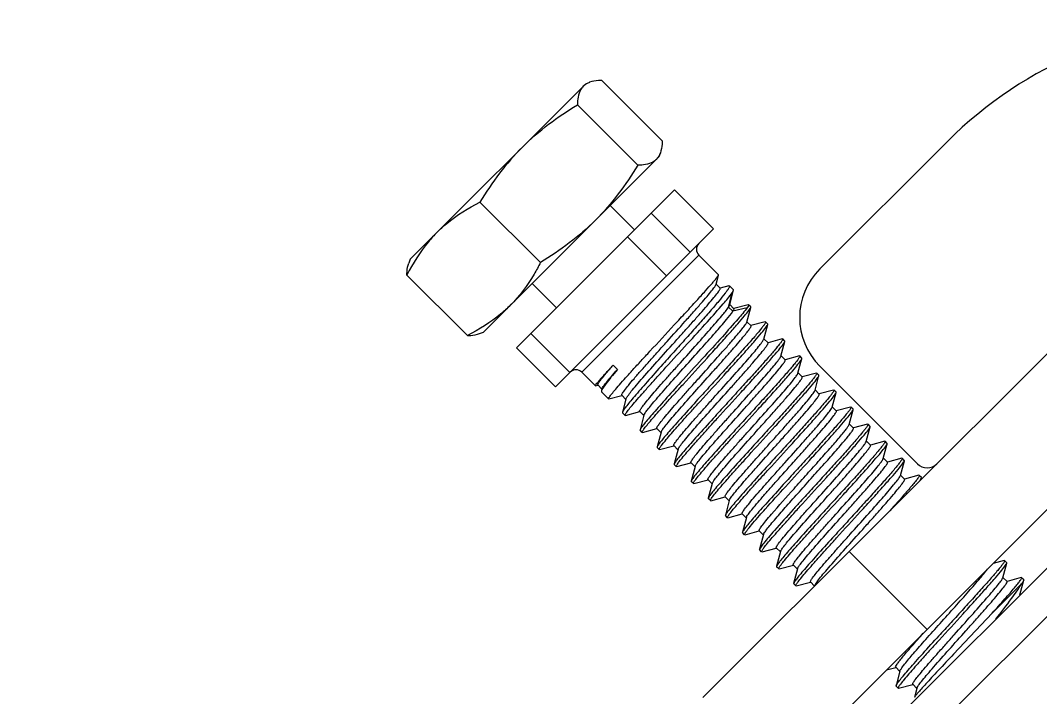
# Model space of a CAD drawing. Extents: x 1247970 to 1725648, y 860327 to 1277876.
# Drawn here: x 1323741 to 1324272, y 1202804 to 1203157 of the extents above; entities that cross this region are included whole.
import ezdxf

# ---------------------------------------------------------------- set-up
doc = ezdxf.new("R2010")
doc.units = 0
doc.header["$LTSCALE"] = 1000
doc.header["$MEASUREMENT"] = 0
doc.layers.get('0').update_dxf_attribs({"color": 254})
doc.layers.add('TK', color=4, linetype='Continuous')

# ---------------------------------------------------------------- blocks, each defined once
blk = doc.blocks.new('A$C7BF01818')
at = {"linetype": 'Continuous'}
for p, q in [((3371.78, 9634.42), (3280.3, 9542.94)), ((3371.78, 9634.42), (3373.86, 9635.18)), ((3380.08, 9636.12), (3411.6, 9604.6)), ((3367.4, 9623.44), (3398.92, 9591.93)), ((3432.77, 9314.23), (3721.39, 9602.84)), ((3560.22, 9604.31), (3493.77, 9537.87)), ((3409.9, 9596.3), (3318.41, 9504.82)), ((3410.66, 9598.38), (3409.9, 9596.3)), ((3335.67, 9496.66), (3418.05, 9579.05)), ((3418.05, 9579.05), (3438.38, 9558.72)), ((3316.66, 9572.7), (3348.18, 9541.18)), ((3384.49, 9570.89), (3397.19, 9558.18)), ((3405.85, 9566.85), (3426.18, 9546.52)), ((3356, 9476.33), (3438.38, 9558.72)), ((3393.55, 9554.54), (3413.88, 9534.21)), ((3280.3, 9542.94), (3279.54, 9540.86)), ((3369.75, 9483.98), (3430.74, 9544.97)), ((3440.94, 9534.76), (3430.74, 9544.97)), ((3278.59, 9534.64), (3310.11, 9503.12)), ((3439.68, 9529.9), (3440.95, 9534.63)), ((3440.95, 9534.63), (3440.94, 9534.76)), ((3343.83, 9530.23), (3356.53, 9517.52)), ((3439.63, 9529.72), (3439.68, 9529.9)), ((3441.84, 9527.74), (3439.68, 9529.9)), ((3446.39, 9529.02), (3441.82, 9527.81)), ((3446.39, 9529.02), (3446.71, 9529)), ((3448.83, 9526.88), (3446.71, 9529)), ((3448.84, 9526.67), (3448.83, 9526.88)), ((3473.43, 9273.57), (3727.59, 9527.73)), ((3446.22, 9517.95), (3448.09, 9525.37)), ((3446.79, 9519.03), (3448.84, 9526.67)), ((3448.09, 9525.37), (3448.84, 9526.67)), ((3446.22, 9517.95), (3446.79, 9519.03)), ((3448.44, 9515.72), (3446.22, 9517.95)), ((3449, 9517.06), (3446.84, 9519.21)), ((3455.88, 9517.59), (3448.44, 9515.72)), ((3456.4, 9519.11), (3448.98, 9517.14)), ((3455.69, 9510.13), (3457.74, 9517.77)), ((3456.4, 9519.11), (3456.61, 9519.09)), ((3457.72, 9517.98), (3456.61, 9519.09)), ((3457.74, 9517.77), (3457.72, 9517.98)), ((3455.66, 9510.03), (3455.69, 9510.13)), ((3457.89, 9508.16), (3455.74, 9510.31)), ((3465.3, 9510.21), (3457.87, 9508.24)), ((3464.58, 9501.23), (3466.63, 9508.88)), ((3465.3, 9510.21), (3465.51, 9510.2)), ((3466.62, 9509.09), (3465.51, 9510.2)), ((3466.63, 9508.88), (3466.62, 9509.09)), ((3316.33, 9504.06), (3318.41, 9504.82)), ((3343.1, 9504.09), (3363.43, 9483.76)), ((3464.48, 9500.98), (3464.58, 9501.23)), ((3466.79, 9499.26), (3464.63, 9501.42)), ((3474.19, 9501.32), (3466.77, 9499.34)), ((3474.19, 9501.32), (3474.4, 9501.3)), ((3475.51, 9500.19), (3474.4, 9501.3)), ((3335.67, 9496.66), (3356, 9476.33)), ((3473.47, 9492.34), (3475.53, 9499.98)), ((3475.53, 9499.98), (3475.51, 9500.19)), ((3475.68, 9490.37), (3473.52, 9492.52)), ((3483.08, 9492.43), (3475.66, 9490.45)), ((3482.37, 9483.45), (3484.42, 9491.09)), ((3483.08, 9492.43), (3483.3, 9492.41)), ((3484.41, 9491.3), (3483.3, 9492.41)), ((3484.42, 9491.09), (3484.41, 9491.3)), ((3386.04, 9487.57), (3388.26, 9485.35)), ((3493.77, 9487.04), (3544.6, 9436.22)), ((3376.81, 9476.92), (3369.75, 9483.98)), ((3484.57, 9481.47), (3482.42, 9483.63)), ((3491.98, 9483.53), (3484.55, 9481.55)), ((3491.26, 9474.55), (3493.31, 9482.19)), ((3491.98, 9483.53), (3492.19, 9483.52)), ((3493.3, 9482.41), (3492.19, 9483.52)), ((3493.31, 9482.19), (3493.3, 9482.41)), ((3376.89, 9476.91), (3376.81, 9476.92)), ((3376.89, 9476.91), (3378.04, 9477.22)), ((3378.02, 9477.29), (3380.18, 9475.12)), ((3380.23, 9475.28), (3379.93, 9474.17)), ((3379.93, 9474.17), (3379.96, 9473.77)), ((3383.66, 9470.07), (3379.96, 9473.77)), ((3493.47, 9472.58), (3491.31, 9474.74)), ((3500.87, 9474.64), (3493.45, 9472.66)), ((3500.87, 9474.64), (3501.08, 9474.62)), ((3502.19, 9473.51), (3501.09, 9474.62)), ((3383.83, 9470.06), (3383.66, 9470.07)), ((3383.83, 9470.06), (3390.54, 9471.86)), ((3390.51, 9471.94), (3392.67, 9469.78)), ((3392.72, 9469.96), (3390.89, 9463.08)), ((3392.72, 9469.96), (3392.8, 9470.18)), ((3500.16, 9465.66), (3502.21, 9473.3)), ((3502.21, 9473.3), (3502.19, 9473.51)), ((3390.89, 9463.08), (3390.91, 9462.82)), ((3392.5, 9461.43), (3399.91, 9463.42)), ((3399.89, 9463.5), (3402.04, 9461.34)), ((3502.36, 9463.69), (3500.21, 9465.84)), ((3509.77, 9465.74), (3502.34, 9463.77)), ((3509.05, 9456.76), (3511.1, 9464.4)), ((3509.77, 9465.74), (3509.98, 9465.73)), ((3511.09, 9464.62), (3509.98, 9465.73)), ((3511.1, 9464.4), (3511.09, 9464.62)), ((3392.29, 9461.44), (3390.91, 9462.82)), ((3402.09, 9461.52), (3400.06, 9453.87)), ((3400.06, 9453.87), (3400.07, 9453.66)), ((3401.18, 9452.55), (3400.07, 9453.66)), ((3401.39, 9452.53), (3401.18, 9452.55)), ((3401.39, 9452.53), (3408.8, 9454.52)), ((3408.78, 9454.6), (3410.94, 9452.44)), ((3410.99, 9452.63), (3408.95, 9444.97)), ((3511.26, 9454.79), (3509.1, 9456.95)), ((3518.66, 9456.85), (3511.24, 9454.87)), ((3517.95, 9447.87), (3520, 9455.51)), ((3518.66, 9456.85), (3518.87, 9456.83)), ((3519.98, 9455.72), (3518.87, 9456.83)), ((3520, 9455.51), (3519.98, 9455.72)), ((3520.15, 9445.9), (3518, 9448.05)), ((3527.56, 9447.95), (3520.13, 9445.98)), ((3527.56, 9447.95), (3527.77, 9447.94)), ((3528.88, 9446.83), (3527.77, 9447.94)), ((3408.95, 9444.97), (3408.97, 9444.76)), ((3410.07, 9443.65), (3408.97, 9444.76)), ((3410.29, 9443.64), (3410.07, 9443.65)), ((3410.29, 9443.64), (3417.7, 9445.63)), ((3417.68, 9445.71), (3419.83, 9443.55)), ((3419.88, 9443.73), (3417.84, 9436.08)), ((3526.84, 9438.97), (3528.89, 9446.62)), ((3528.89, 9446.62), (3528.88, 9446.83)), ((3419.18, 9434.74), (3426.59, 9436.73)), ((3426.57, 9436.81), (3428.73, 9434.66)), ((3529.05, 9437), (3526.89, 9439.16)), ((3536.45, 9439.06), (3529.03, 9437.08)), ((3535.73, 9430.08), (3537.79, 9437.72)), ((3536.45, 9439.06), (3536.66, 9439.04)), ((3537.77, 9437.93), (3536.66, 9439.04)), ((2210.31, 7979.96), (3666.56, 9436.21)), ((3417.84, 9436.08), (3417.86, 9435.87)), ((3418.97, 9434.76), (3417.86, 9435.87)), ((3419.18, 9434.74), (3418.97, 9434.76)), ((3428.78, 9434.84), (3426.74, 9427.18)), ((3426.74, 9427.18), (3426.75, 9426.97)), ((3427.86, 9425.86), (3426.75, 9426.97)), ((3428.08, 9425.85), (3427.86, 9425.86)), ((3428.08, 9425.85), (3435.49, 9427.84)), ((3435.47, 9427.92), (3437.62, 9425.76)), ((3437.67, 9425.95), (3435.63, 9418.29)), ((3437.67, 9425.95), (3437.74, 9426.14)), ((3537.94, 9428.11), (3535.78, 9430.26)), ((3545.34, 9430.17), (3537.92, 9428.19)), ((3545.34, 9430.17), (3545.56, 9430.15)), ((3546.67, 9429.04), (3545.56, 9430.15)), ((3546.03, 9427.67), (3546.68, 9428.83)), ((3546.43, 9427.88), (3546.68, 9428.83)), ((3546.68, 9428.83), (3546.67, 9429.04)), ((2222.91, 7967.36), (3679.16, 9423.61)), ((3435.63, 9418.29), (3435.65, 9418.08)), ((3436.76, 9416.97), (3435.65, 9418.08)), ((3436.97, 9416.95), (3436.76, 9416.97)), ((3436.97, 9416.95), (3444.38, 9418.94)), ((3444.36, 9419.02), (3446.52, 9416.87)), ((3446.56, 9417.05), (3444.53, 9409.4)), ((3445.86, 9408.06), (3453.28, 9410.05)), ((3453.25, 9410.13), (3455.41, 9407.97)), ((3444.53, 9409.4), (3444.54, 9409.18)), ((3445.65, 9408.08), (3444.54, 9409.18)), ((3445.86, 9408.06), (3445.65, 9408.08)), ((3455.46, 9408.16), (3453.42, 9400.5)), ((3453.42, 9400.5), (3453.44, 9400.29)), ((3454.55, 9399.18), (3453.44, 9400.29)), ((3454.76, 9399.17), (3462.17, 9401.16)), ((3462.15, 9401.24), (3464.3, 9399.08)), ((3464.35, 9399.26), (3462.32, 9391.61)), ((3454.76, 9399.17), (3454.55, 9399.18)), ((3462.32, 9391.61), (3462.33, 9391.4)), ((3463.44, 9390.29), (3462.33, 9391.4)), ((3463.65, 9390.27), (3463.44, 9390.29)), ((3463.65, 9390.27), (3471.06, 9392.26)), ((3471.04, 9392.34), (3473.2, 9390.18)), ((3473.25, 9390.37), (3471.21, 9382.71)), ((3549.67, 9349.8), (3509.01, 9390.46)), ((3472.55, 9381.38), (3479.96, 9383.37)), ((3479.94, 9383.45), (3482.09, 9381.29)), ((3589.82, 9385.69), (3584.01, 9384.15)), ((3589.1, 9376.71), (3591.15, 9384.36)), ((3589.82, 9385.69), (3590.03, 9385.68)), ((3591.14, 9384.57), (3590.03, 9385.68)), ((3591.15, 9384.36), (3591.14, 9384.57)), ((3471.21, 9382.71), (3471.23, 9382.5)), ((3472.33, 9381.39), (3471.23, 9382.5)), ((3472.55, 9381.38), (3472.33, 9381.39)), ((3482.14, 9381.47), (3480.1, 9373.82)), ((3480.1, 9373.82), (3480.12, 9373.61)), ((3481.23, 9372.5), (3480.12, 9373.61)), ((3481.44, 9372.48), (3488.85, 9374.47)), ((3488.83, 9374.55), (3490.96, 9372.42)), ((3491.04, 9372.58), (3491.09, 9372.73)), ((3583.62, 9358.34), (3598.9, 9373.63)), ((3589.01, 9376.46), (3589.1, 9376.71)), ((3591.31, 9374.74), (3589.15, 9376.9)), ((3598.71, 9376.8), (3591.29, 9374.82)), ((3598, 9367.82), (3600.05, 9375.46)), ((3598.92, 9376.78), (3598.71, 9376.8)), ((3600.03, 9375.67), (3598.92, 9376.78)), ((3600.03, 9375.67), (3600.05, 9375.46)), ((3481.44, 9372.48), (3481.23, 9372.5)), ((3583.62, 9358.34), (3563.46, 9336.92)), ((3528.59, 9328.73), (3529.15, 9328.88)), ((3529.15, 9328.88), (3533.32, 9330)), ((3533.3, 9330.08), (3535.46, 9327.92)), ((3535.51, 9328.11), (3533.47, 9320.45)), ((3533.49, 9320.24), (3533.47, 9320.45)), ((3534.59, 9319.13), (3533.49, 9320.24)), ((3534.81, 9319.12), (3542.22, 9321.11)), ((3542.2, 9321.19), (3544.35, 9319.03)), ((3534.59, 9319.13), (3534.81, 9319.12)), ((3544.35, 9319.03), (3543.1, 9314.33)), ((3543.1, 9314.33), (3543.15, 9314.23)), ((3544.4, 9319.21), (3544.35, 9319.03))]:
    blk.add_line(p, q, dxfattribs=at)
for centre, radius, start, end in [((3712.69, 9451.84), 215.63, 90.0086, 135), ((3433.79, 9548.02), 4.31, 135, 225), ((3519.19, 9512.46), 35.94, 135, 225), ((3366.7, 9480.93), 4.31, 45, 135), ((3549.68, 9441.3), 7.19, 225, 315), ((3393.91, 9548.75), 192.94, 319.4796, 320.0674)]:
    blk.add_arc(centre, radius, start, end, dxfattribs=at)
for points, knots in [([(3373.81, 9635.16), (3373.48, 9635.04), (3372.26, 9634.54), (3371.13, 9633.77), (3370.44, 9633.08)], [0, 0, 0, 0, 0.261173, 1, 1, 1, 1]), ([(3380.08, 9636.12), (3379.51, 9636.11), (3377.39, 9636.03), (3375.26, 9635.69), (3373.81, 9635.16)], [0, 0, 0, 0, 0.270862, 1, 1, 1, 1]), ([(3370.44, 9633.08), (3369.9, 9632.55), (3367.84, 9629.75), (3367.44, 9626.11), (3367.4, 9623.44)], [0, 0, 0, 0, 0.22235, 1, 1, 1, 1]), ([(3411.6, 9604.6), (3411.59, 9604.03), (3411.51, 9601.91), (3411.16, 9599.78), (3410.64, 9598.33)], [0, 0, 0, 0, 0.270862, 1, 1, 1, 1]), ([(3410.64, 9598.33), (3410.52, 9598), (3410.01, 9596.78), (3409.25, 9595.66), (3408.56, 9594.97)], [0, 0, 0, 0, 0.261173, 1, 1, 1, 1]), ([(3408.56, 9594.97), (3408.02, 9594.43), (3405.22, 9592.36), (3401.58, 9591.96), (3398.92, 9591.93)], [0, 0, 0, 0, 0.22235, 1, 1, 1, 1]), ([(3294.33, 9556.97), (3295.93, 9558.57), (3302.69, 9564.72), (3310.55, 9569.58), (3316.66, 9572.7)], [0, 0, 0, 0, 0.248254, 1, 1, 1, 1]), ([(3294.33, 9556.97), (3292.72, 9555.36), (3286.57, 9548.6), (3281.72, 9540.75), (3278.59, 9534.64)], [0, 0, 0, 0, 0.248254, 1, 1, 1, 1]), ([(3278.59, 9534.64), (3278.6, 9535.21), (3278.69, 9537.33), (3279.03, 9539.46), (3279.56, 9540.91)], [0, 0, 0, 0, 0.270862, 1, 1, 1, 1]), ([(3348.18, 9541.18), (3347.13, 9539.13), (3342.77, 9531.11), (3337.26, 9523.67), (3332.44, 9518.85)], [0, 0, 0, 0, 0.25305, 1, 1, 1, 1]), ([(3405.2, 9494.87), (3409.44, 9499.46), (3415.72, 9506.24), (3423.84, 9515.03), (3429.27, 9520.95), (3433.86, 9526.02), (3437.04, 9529.61), (3438.98, 9531.9), (3439.97, 9533.12), (3440.59, 9533.98), (3440.9, 9534.45), (3440.95, 9534.63)], [0, 0, 0, 0, 0.350119, 0.518183, 0.670792, 0.80069, 0.901712, 0.939847, 0.96911, 0.98919, 1, 1, 1, 1]), ([(3390.51, 9471.94), (3390.45, 9472), (3390.52, 9472.33), (3390.78, 9472.8), (3391.27, 9473.57), (3392.35, 9475.03), (3394.26, 9477.42), (3397.16, 9480.84), (3400.75, 9484.97), (3404.89, 9489.64), (3409.42, 9494.69), (3415.7, 9501.69), (3421.92, 9508.59), (3427.79, 9515.19), (3431.58, 9519.5), (3434.73, 9523.18), (3437.17, 9526.09), (3438.71, 9528.17), (3439.51, 9529.28), (3439.63, 9529.72)], [0, 0, 0, 0, 0.003459, 0.010831, 0.022552, 0.038611, 0.0832, 0.143022, 0.215863, 0.299017, 0.389412, 0.483732, 0.670424, 0.756089, 0.83251, 0.897021, 0.947417, 0.982048, 1, 1, 1, 1]), ([(3392.8, 9470.18), (3393.03, 9470.7), (3393.95, 9471.98), (3395.74, 9474.3), (3398.38, 9477.44), (3403.14, 9482.95), (3410.2, 9490.88), (3417.71, 9499.22), (3423.88, 9506.09), (3428.25, 9510.98), (3432.21, 9515.46), (3435.62, 9519.38), (3438.35, 9522.61), (3440.14, 9524.85), (3441.14, 9526.22), (3441.6, 9526.94), (3441.84, 9527.37), (3441.89, 9527.68), (3441.84, 9527.74)], [0, 0, 0, 0, 0.022597, 0.061854, 0.116478, 0.184513, 0.350625, 0.536644, 0.628982, 0.71656, 0.796358, 0.86566, 0.922145, 0.963971, 0.978972, 0.989897, 0.996763, 1, 1, 1, 1]), ([(3446.71, 9529), (3446.8, 9528.91), (3446.66, 9528.4), (3446.25, 9527.7), (3445.45, 9526.51), (3443.74, 9524.25), (3440.74, 9520.59), (3436.28, 9515.4), (3430.87, 9509.25), (3424.81, 9502.46), (3418.42, 9495.35), (3414.1, 9490.53), (3411.95, 9488.13)], [0, 0, 0, 0, 0.00729, 0.023491, 0.049387, 0.084832, 0.182679, 0.312272, 0.467071, 0.639216, 0.819925, 1, 1, 1, 1]), ([(3413.58, 9486.5), (3417.28, 9490.57), (3424.5, 9498.48), (3434.5, 9509.46), (3442.32, 9518.33), (3446.66, 9523.35), (3448.09, 9525.37)], [0, 0, 0, 0, 0.317573, 0.617842, 0.85691, 1, 1, 1, 1]), ([(3332.44, 9518.85), (3330.84, 9517.25), (3324.08, 9511.09), (3316.22, 9506.24), (3310.11, 9503.12)], [0, 0, 0, 0, 0.248254, 1, 1, 1, 1]), ([(3399.89, 9463.5), (3399.83, 9463.55), (3399.87, 9463.83), (3400.23, 9464.52), (3401.22, 9465.96), (3402.95, 9468.14), (3405.38, 9471.07), (3408.42, 9474.6), (3411.96, 9478.64), (3415.89, 9483.07), (3421.51, 9489.36), (3428.46, 9497.11), (3436.08, 9505.65), (3441.94, 9512.48), (3445.17, 9516.36), (3446.22, 9517.95)], [0, 0, 0, 0, 0.003229, 0.009818, 0.034461, 0.074131, 0.127679, 0.193435, 0.269313, 0.352894, 0.44151, 0.62244, 0.789143, 0.920497, 1, 1, 1, 1]), ([(3455.88, 9517.59), (3454.45, 9515.56), (3450.1, 9510.54), (3442.29, 9501.68), (3432.28, 9490.7), (3425.07, 9482.78), (3421.37, 9478.71)], [0, 0, 0, 0, 0.14309, 0.382158, 0.682427, 1, 1, 1, 1]), ([(3422.47, 9477.6), (3426.63, 9482.18), (3432.81, 9488.94), (3440.78, 9497.72), (3446.13, 9503.66), (3450.67, 9508.78), (3454.15, 9512.86), (3456.33, 9515.52), (3457.37, 9517.03), (3457.68, 9517.56), (3457.74, 9517.77)], [0, 0, 0, 0, 0.346732, 0.513455, 0.665275, 0.795127, 0.896989, 0.966206, 0.987594, 1, 1, 1, 1]), ([(3448.44, 9515.72), (3448.63, 9516.01), (3448.85, 9516.36), (3449.1, 9516.95), (3449, 9517.06)], [0, 0, 0, 0, 0.705651, 1, 1, 1, 1]), ([(3456.61, 9519.09), (3456.73, 9518.98), (3456.35, 9518.3), (3456.11, 9517.92), (3455.88, 9517.59)], [0, 0, 0, 0, 0.284271, 1, 1, 1, 1]), ([(3402.09, 9461.52), (3402.2, 9461.91), (3402.85, 9462.87), (3404.13, 9464.63), (3406.13, 9467.09), (3408.73, 9470.17), (3411.87, 9473.79), (3416.81, 9479.39), (3423.5, 9486.87), (3431.51, 9495.81), (3438.79, 9503.99), (3444.38, 9510.51), (3447.44, 9514.21), (3448.44, 9515.72)], [0, 0, 0, 0, 0.016663, 0.047692, 0.09239, 0.149487, 0.2173, 0.293813, 0.463619, 0.63876, 0.798451, 0.923769, 1, 1, 1, 1]), ([(3408.78, 9454.6), (3408.72, 9454.66), (3408.77, 9454.97), (3409.18, 9455.72), (3410.29, 9457.3), (3412.21, 9459.7), (3414.9, 9462.91), (3418.23, 9466.76), (3422.09, 9471.15), (3426.34, 9475.91), (3432.29, 9482.57), (3438.21, 9489.17), (3443.85, 9495.52), (3447.53, 9499.73), (3450.63, 9503.35), (3453.06, 9506.27), (3454.67, 9508.4), (3455.49, 9509.56), (3455.66, 9510.03)], [0, 0, 0, 0, 0.003422, 0.010566, 0.037398, 0.080541, 0.138586, 0.209513, 0.290822, 0.379637, 0.472809, 0.658962, 0.745341, 0.823107, 0.88951, 0.942219, 0.979421, 1, 1, 1, 1]), ([(3411.39, 9453.43), (3411.76, 9454.04), (3412.83, 9455.48), (3415.89, 9459.28), (3421.23, 9465.44), (3428.82, 9473.99), (3435.83, 9481.81), (3441.53, 9488.18), (3445.53, 9492.69), (3449.15, 9496.81), (3452.26, 9500.42), (3454.75, 9503.41), (3456.53, 9505.64), (3457.54, 9507.11), (3457.91, 9507.82), (3457.95, 9508.1), (3457.89, 9508.16)], [0, 0, 0, 0, 0.029846, 0.074702, 0.203394, 0.369574, 0.551671, 0.641288, 0.726015, 0.803077, 0.869958, 0.924482, 0.964905, 0.990021, 0.99673, 1, 1, 1, 1]), ([(3465.51, 9510.2), (3465.59, 9510.11), (3465.39, 9509.63), (3464.98, 9508.98), (3464.14, 9507.81), (3462.98, 9506.35), (3461.45, 9504.51), (3458.8, 9501.41), (3454.8, 9496.87), (3449.34, 9490.79), (3443.22, 9484.05), (3436.79, 9476.99), (3432.43, 9472.21), (3430.26, 9469.82)], [0, 0, 0, 0, 0.006655, 0.022604, 0.048376, 0.083764, 0.128363, 0.181623, 0.311335, 0.466328, 0.638709, 0.819671, 1, 1, 1, 1]), ([(3431.37, 9468.71), (3435.53, 9473.28), (3441.7, 9480.04), (3449.68, 9488.83), (3455.02, 9494.77), (3459.56, 9499.89), (3463.04, 9503.96), (3465.23, 9506.63), (3466.26, 9508.13), (3466.57, 9508.66), (3466.63, 9508.88)], [0, 0, 0, 0, 0.346732, 0.513452, 0.665274, 0.79513, 0.896993, 0.966207, 0.987594, 1, 1, 1, 1]), ([(3310.11, 9503.12), (3310.69, 9503.12), (3312.8, 9503.21), (3314.93, 9503.55), (3316.39, 9504.08)], [0, 0, 0, 0, 0.270862, 1, 1, 1, 1]), ([(3417.68, 9445.71), (3417.62, 9445.76), (3417.67, 9446.07), (3418.06, 9446.81), (3419.14, 9448.35), (3421.02, 9450.71), (3423.66, 9453.86), (3426.93, 9457.64), (3430.72, 9461.95), (3434.9, 9466.65), (3440.79, 9473.23), (3447.92, 9481.19), (3454.62, 9488.74), (3459.14, 9494), (3461.64, 9496.99), (3463.37, 9499.23), (3464.25, 9500.47), (3464.48, 9500.98)], [0, 0, 0, 0, 0.003379, 0.010396, 0.036736, 0.079099, 0.136135, 0.205904, 0.286001, 0.373651, 0.465813, 0.650831, 0.815583, 0.883085, 0.937444, 0.976819, 1, 1, 1, 1]), ([(3474.4, 9501.3), (3474.49, 9501.22), (3474.28, 9500.73), (3473.88, 9500.08), (3473.03, 9498.92), (3471.87, 9497.46), (3470.34, 9495.61), (3467.7, 9492.52), (3463.7, 9487.98), (3458.23, 9481.89), (3452.12, 9475.15), (3445.68, 9468.09), (3441.33, 9463.31), (3439.15, 9460.92)], [0, 0, 0, 0, 0.006651, 0.022595, 0.048362, 0.083745, 0.12834, 0.1816, 0.311315, 0.466314, 0.638697, 0.819663, 1, 1, 1, 1]), ([(3420.14, 9444.31), (3420.47, 9444.88), (3421.47, 9446.25), (3424.41, 9449.95), (3429.68, 9456.04), (3437.27, 9464.6), (3444.33, 9472.47), (3450.1, 9478.92), (3454.17, 9483.5), (3457.86, 9487.7), (3461.02, 9491.37), (3463.57, 9494.42), (3465.38, 9496.7), (3466.42, 9498.19), (3466.8, 9498.91), (3466.84, 9499.21), (3466.79, 9499.26)], [0, 0, 0, 0, 0.027356, 0.070178, 0.196347, 0.362014, 0.545205, 0.635768, 0.721577, 0.799762, 0.86771, 0.923162, 0.964301, 0.989868, 0.99669, 1, 1, 1, 1]), ([(3440.26, 9459.81), (3444.42, 9464.39), (3450.6, 9471.15), (3458.57, 9479.93), (3463.92, 9485.88), (3468.45, 9491), (3471.94, 9495.07), (3474.12, 9497.73), (3475.16, 9499.24), (3475.47, 9499.77), (3475.53, 9499.98)], [0, 0, 0, 0, 0.346742, 0.513465, 0.665282, 0.795135, 0.896996, 0.966208, 0.987595, 1, 1, 1, 1]), ([(3383.66, 9470.07), (3383.61, 9470.12), (3383.69, 9470.39), (3383.91, 9470.77), (3384.34, 9471.41), (3385.28, 9472.64), (3386.96, 9474.67), (3389.51, 9477.61), (3392.72, 9481.22), (3396.49, 9485.38), (3400.71, 9490), (3403.67, 9493.21), (3405.2, 9494.87)], [0, 0, 0, 0, 0.006349, 0.020563, 0.043389, 0.074837, 0.162857, 0.282397, 0.430243, 0.602357, 0.794039, 1, 1, 1, 1]), ([(3426.57, 9436.81), (3426.51, 9436.87), (3426.56, 9437.17), (3426.95, 9437.89), (3428, 9439.41), (3429.84, 9441.72), (3432.42, 9444.81), (3435.63, 9448.52), (3439.36, 9452.76), (3443.47, 9457.39), (3449.28, 9463.89), (3456.37, 9471.8), (3463.06, 9479.34), (3467.63, 9484.63), (3470.21, 9487.7), (3472.04, 9490.03), (3472.99, 9491.35), (3473.29, 9491.9)], [0, 0, 0, 0, 0.003336, 0.010233, 0.036096, 0.077704, 0.133763, 0.202409, 0.281328, 0.367844, 0.459022, 0.642919, 0.808241, 0.876802, 0.932761, 0.974256, 1, 1, 1, 1]), ([(3428.93, 9435.21), (3429.2, 9435.74), (3430.13, 9437.04), (3431.92, 9439.34), (3434.47, 9442.38), (3439.02, 9447.66), (3445.72, 9455.2), (3452.82, 9463.13), (3458.66, 9469.66), (3462.8, 9474.31), (3466.56, 9478.58), (3469.79, 9482.32), (3472.39, 9485.43), (3474.24, 9487.76), (3475.3, 9489.28), (3475.69, 9490.01), (3475.74, 9490.31), (3475.68, 9490.37)], [0, 0, 0, 0, 0.024821, 0.065556, 0.120941, 0.189123, 0.354243, 0.538544, 0.630075, 0.716999, 0.796339, 0.865388, 0.921797, 0.963675, 0.989709, 0.996648, 1, 1, 1, 1]), ([(3483.3, 9492.41), (3483.38, 9492.32), (3483.18, 9491.84), (3482.77, 9491.19), (3481.93, 9490.02), (3480.76, 9488.56), (3479.24, 9486.72), (3476.59, 9483.62), (3472.59, 9479.08), (3467.12, 9473), (3461.01, 9466.26), (3454.57, 9459.2), (3450.22, 9454.42), (3448.05, 9452.03)], [0, 0, 0, 0, 0.006667, 0.022629, 0.048411, 0.083806, 0.128409, 0.181673, 0.311386, 0.466369, 0.638735, 0.819685, 1, 1, 1, 1]), ([(3449.16, 9450.92), (3453.32, 9455.49), (3459.49, 9462.26), (3467.46, 9471.04), (3472.81, 9476.98), (3477.35, 9482.1), (3480.83, 9486.18), (3483.01, 9488.84), (3484.05, 9490.35), (3484.36, 9490.87), (3484.42, 9491.09)], [0, 0, 0, 0, 0.346729, 0.513452, 0.665273, 0.795127, 0.896989, 0.966206, 0.987594, 1, 1, 1, 1]), ([(3376.81, 9476.92), (3376.75, 9476.98), (3377.01, 9477.35), (3377.33, 9477.85), (3378.11, 9478.79), (3379.12, 9479.98), (3380.47, 9481.5), (3382.79, 9484.07), (3384.69, 9486.12), (3386.04, 9487.57)], [0, 0, 0, 0, 0.018878, 0.068916, 0.150826, 0.263937, 0.407062, 0.578714, 1, 1, 1, 1]), ([(3378.02, 9477.29), (3377.95, 9477.36), (3378.07, 9477.75), (3378.39, 9478.28), (3379.02, 9479.2), (3380.37, 9480.94), (3382.74, 9483.79), (3384.83, 9486.2), (3386.04, 9487.57)], [0, 0, 0, 0, 0.022497, 0.073733, 0.155945, 0.268763, 0.581618, 1, 1, 1, 1]), ([(3388.26, 9485.35), (3387.14, 9484.01), (3385.14, 9481.58), (3382.57, 9478.35), (3380.91, 9476), (3380.07, 9474.69), (3379.93, 9474.17)], [0, 0, 0, 0, 0.376713, 0.674345, 0.883812, 1, 1, 1, 1]), ([(3380.23, 9475.28), (3380.34, 9475.72), (3381.17, 9476.83), (3382.73, 9478.92), (3385.23, 9481.87), (3387.16, 9484.1), (3388.26, 9485.35)], [0, 0, 0, 0, 0.105343, 0.311665, 0.613119, 1, 1, 1, 1]), ([(3411.95, 9488.13), (3409.22, 9485.07), (3405.29, 9480.67), (3400.36, 9475.05), (3397.29, 9471.5), (3394.77, 9468.49), (3392.84, 9466.11), (3391.61, 9464.39), (3390.99, 9463.45), (3390.89, 9463.08)], [0, 0, 0, 0, 0.375078, 0.540028, 0.684568, 0.805261, 0.899295, 0.964563, 1, 1, 1, 1]), ([(3392.29, 9461.44), (3392.23, 9461.49), (3392.29, 9461.77), (3392.51, 9462.17), (3392.92, 9462.82), (3393.85, 9464.08), (3395.5, 9466.13), (3398.02, 9469.11), (3401.2, 9472.74), (3404.94, 9476.94), (3409.13, 9481.59), (3412.06, 9484.82), (3413.58, 9486.5)], [0, 0, 0, 0, 0.006771, 0.021181, 0.04412, 0.075632, 0.16369, 0.283183, 0.430908, 0.602844, 0.794296, 1, 1, 1, 1]), ([(3435.47, 9427.92), (3435.41, 9427.97), (3435.45, 9428.26), (3435.83, 9428.98), (3436.86, 9430.46), (3438.66, 9432.73), (3441.18, 9435.76), (3444.33, 9439.4), (3447.99, 9443.57), (3452.03, 9448.13), (3457.78, 9454.55), (3464.82, 9462.4), (3472.41, 9470.96), (3477.71, 9477.08), (3480.69, 9480.81), (3481.72, 9482.21), (3482.06, 9482.8)], [0, 0, 0, 0, 0.003295, 0.010076, 0.035478, 0.076355, 0.131468, 0.199026, 0.276801, 0.362215, 0.452433, 0.635226, 0.801083, 0.928174, 0.971737, 1, 1, 1, 1]), ([(3437.74, 9426.14), (3437.95, 9426.64), (3438.81, 9427.85), (3440.49, 9430.05), (3442.97, 9433.02), (3447.47, 9438.26), (3454.17, 9445.82), (3461.32, 9453.79), (3467.23, 9460.4), (3471.43, 9465.12), (3475.25, 9469.46), (3478.55, 9473.27), (3481.2, 9476.44), (3483.1, 9478.81), (3484.18, 9480.37), (3484.58, 9481.11), (3484.63, 9481.42), (3484.57, 9481.47)], [0, 0, 0, 0, 0.022244, 0.060839, 0.114606, 0.181715, 0.346252, 0.531679, 0.624204, 0.712272, 0.792803, 0.862987, 0.920385, 0.963027, 0.989543, 0.996606, 1, 1, 1, 1]), ([(3492.19, 9483.52), (3492.27, 9483.43), (3492.07, 9482.94), (3491.67, 9482.29), (3490.82, 9481.13), (3489.66, 9479.67), (3488.13, 9477.82), (3485.49, 9474.73), (3481.49, 9470.19), (3476.02, 9464.1), (3469.9, 9457.36), (3463.47, 9450.3), (3459.11, 9445.52), (3456.94, 9443.13)], [0, 0, 0, 0, 0.006649, 0.022593, 0.04836, 0.083744, 0.12834, 0.181598, 0.311311, 0.466309, 0.638695, 0.819663, 1, 1, 1, 1]), ([(3458.05, 9442.02), (3462.21, 9446.6), (3468.38, 9453.36), (3476.36, 9462.14), (3481.71, 9468.09), (3486.24, 9473.21), (3489.73, 9477.28), (3491.91, 9479.95), (3492.95, 9481.45), (3493.26, 9481.98), (3493.31, 9482.19)], [0, 0, 0, 0, 0.346736, 0.513457, 0.665278, 0.795134, 0.896995, 0.966207, 0.987595, 1, 1, 1, 1]), ([(3482.06, 9482.8), (3482.1, 9482.86), (3482.22, 9483.07), (3482.33, 9483.29), (3482.37, 9483.45)], [0, 0, 0, 0, 0.314049, 1, 1, 1, 1]), ([(3421.37, 9478.71), (3418.59, 9475.66), (3414.61, 9471.26), (3409.61, 9465.65), (3406.5, 9462.12), (3403.95, 9459.14), (3402, 9456.79), (3400.78, 9455.12), (3400.15, 9454.22), (3400.06, 9453.87)], [0, 0, 0, 0, 0.377471, 0.543197, 0.688119, 0.808734, 0.902176, 0.966298, 1, 1, 1, 1]), ([(3401.18, 9452.55), (3401.13, 9452.6), (3401.18, 9452.88), (3401.56, 9453.56), (3402.59, 9455.01), (3404.39, 9457.23), (3406.92, 9460.21), (3410.09, 9463.85), (3413.83, 9468.04), (3418.02, 9472.69), (3420.95, 9475.93), (3422.47, 9477.6)], [0, 0, 0, 0, 0.006752, 0.02114, 0.075534, 0.163574, 0.283062, 0.430797, 0.602759, 0.794252, 1, 1, 1, 1]), ([(3444.36, 9419.02), (3444.3, 9419.08), (3444.35, 9419.4), (3444.77, 9420.16), (3445.89, 9421.76), (3447.84, 9424.19), (3450.57, 9427.44), (3453.95, 9431.34), (3457.86, 9435.78), (3462.15, 9440.6), (3468.15, 9447.3), (3474.1, 9453.94), (3479.75, 9460.31), (3483.42, 9464.5), (3486.48, 9468.09), (3488.85, 9470.95), (3490.36, 9473), (3491.15, 9474.11), (3491.26, 9474.55)], [0, 0, 0, 0, 0.003453, 0.010691, 0.037881, 0.081592, 0.14037, 0.212138, 0.294327, 0.383985, 0.477885, 0.664852, 0.751185, 0.82854, 0.894141, 0.945651, 0.981282, 1, 1, 1, 1]), ([(3501.08, 9474.62), (3501.17, 9474.54), (3500.96, 9474.05), (3500.56, 9473.4), (3499.72, 9472.24), (3498.55, 9470.77), (3497.03, 9468.93), (3494.38, 9465.84), (3490.38, 9461.3), (3484.91, 9455.21), (3478.8, 9448.47), (3472.36, 9441.41), (3468.01, 9436.63), (3465.84, 9434.24)], [0, 0, 0, 0, 0.006656, 0.022605, 0.048376, 0.083762, 0.128359, 0.181619, 0.311334, 0.466329, 0.638707, 0.819669, 1, 1, 1, 1]), ([(3430.26, 9469.82), (3427.49, 9466.77), (3423.5, 9462.37), (3418.5, 9456.76), (3415.39, 9453.22), (3412.85, 9450.24), (3410.9, 9447.9), (3409.67, 9446.23), (3409.04, 9445.33), (3408.95, 9444.97)], [0, 0, 0, 0, 0.377475, 0.543201, 0.68812, 0.808733, 0.902175, 0.966298, 1, 1, 1, 1]), ([(3410.07, 9443.65), (3410.02, 9443.71), (3410.08, 9443.99), (3410.3, 9444.38), (3410.71, 9445.04), (3411.63, 9446.29), (3413.29, 9448.34), (3415.81, 9451.32), (3418.99, 9454.95), (3422.73, 9459.15), (3426.91, 9463.8), (3429.85, 9467.03), (3431.37, 9468.71)], [0, 0, 0, 0, 0.006766, 0.021171, 0.044105, 0.075616, 0.163673, 0.283167, 0.430893, 0.602828, 0.794287, 1, 1, 1, 1]), ([(3446.56, 9417.05), (3446.68, 9417.49), (3447.46, 9418.6), (3448.97, 9420.64), (3451.35, 9423.51), (3454.41, 9427.1), (3458.07, 9431.28), (3463.72, 9437.66), (3469.67, 9444.3), (3475.67, 9451), (3479.97, 9455.82), (3483.88, 9460.26), (3487.26, 9464.16), (3489.99, 9467.41), (3491.94, 9469.85), (3493.06, 9471.45), (3493.48, 9472.21), (3493.53, 9472.52), (3493.47, 9472.58)], [0, 0, 0, 0, 0.01868, 0.054278, 0.105764, 0.171349, 0.248696, 0.335028, 0.522011, 0.615926, 0.705601, 0.787809, 0.859594, 0.918387, 0.96211, 0.989307, 0.996546, 1, 1, 1, 1]), ([(3466.95, 9433.13), (3471.1, 9437.71), (3477.28, 9444.47), (3485.25, 9453.25), (3490.6, 9459.19), (3495.14, 9464.31), (3498.62, 9468.39), (3500.8, 9471.05), (3501.84, 9472.56), (3502.15, 9473.09), (3502.21, 9473.3)], [0, 0, 0, 0, 0.346741, 0.513465, 0.665282, 0.795133, 0.896994, 0.966208, 0.987595, 1, 1, 1, 1]), ([(3453.25, 9410.13), (3453.19, 9410.19), (3453.25, 9410.5), (3453.66, 9411.26), (3454.78, 9412.86), (3456.73, 9415.3), (3459.46, 9418.55), (3462.84, 9422.45), (3466.75, 9426.89), (3471.04, 9431.7), (3477.04, 9438.41), (3483, 9445.05), (3488.64, 9451.42), (3492.31, 9455.61), (3495.37, 9459.2), (3497.75, 9462.06), (3499.26, 9464.11), (3500.04, 9465.22), (3500.16, 9465.66)], [0, 0, 0, 0, 0.003453, 0.010691, 0.03788, 0.081592, 0.14037, 0.212137, 0.294327, 0.383985, 0.477885, 0.664852, 0.751185, 0.82854, 0.894141, 0.945652, 0.981282, 1, 1, 1, 1]), ([(3455.46, 9408.16), (3455.58, 9408.6), (3456.36, 9409.7), (3457.86, 9411.75), (3460.24, 9414.61), (3463.3, 9418.2), (3466.97, 9422.39), (3472.62, 9428.76), (3478.57, 9435.4), (3484.57, 9442.11), (3488.86, 9446.93), (3492.77, 9451.37), (3496.15, 9455.27), (3498.88, 9458.52), (3500.83, 9460.95), (3501.96, 9462.55), (3502.37, 9463.31), (3502.42, 9463.63), (3502.36, 9463.69)], [0, 0, 0, 0, 0.01868, 0.054279, 0.105765, 0.171349, 0.248696, 0.335028, 0.522011, 0.615926, 0.705601, 0.787809, 0.859593, 0.918386, 0.962109, 0.989307, 0.996546, 1, 1, 1, 1]), ([(3509.98, 9465.73), (3510.06, 9465.64), (3509.86, 9465.15), (3509.45, 9464.5), (3508.61, 9463.34), (3507.45, 9461.88), (3505.92, 9460.03), (3503.27, 9456.94), (3499.27, 9452.4), (3493.81, 9446.31), (3487.69, 9439.57), (3481.26, 9432.51), (3476.9, 9427.73), (3474.73, 9425.35)], [0, 0, 0, 0, 0.006666, 0.022627, 0.048408, 0.083802, 0.128406, 0.181669, 0.311381, 0.466364, 0.638732, 0.819683, 1, 1, 1, 1]), ([(3475.84, 9424.24), (3480, 9428.81), (3486.17, 9435.57), (3494.15, 9444.35), (3499.49, 9450.3), (3504.03, 9455.42), (3507.52, 9459.49), (3509.7, 9462.16), (3510.73, 9463.66), (3511.05, 9464.19), (3511.1, 9464.4)], [0, 0, 0, 0, 0.346729, 0.51345, 0.665272, 0.795127, 0.896989, 0.966206, 0.987594, 1, 1, 1, 1]), ([(3392.5, 9461.43), (3392.46, 9461.41), (3392.38, 9461.4), (3392.31, 9461.42), (3392.29, 9461.44)], [0, 0, 0, 0, 0.601135, 1, 1, 1, 1]), ([(3439.15, 9460.92), (3436.38, 9457.87), (3432.4, 9453.47), (3427.39, 9447.87), (3424.28, 9444.33), (3421.74, 9441.35), (3419.79, 9439), (3418.57, 9437.33), (3417.94, 9436.43), (3417.84, 9436.08)], [0, 0, 0, 0, 0.377469, 0.54319, 0.688109, 0.808726, 0.902172, 0.966298, 1, 1, 1, 1]), ([(3418.97, 9434.76), (3418.92, 9434.81), (3418.97, 9435.09), (3419.19, 9435.49), (3419.61, 9436.14), (3420.53, 9437.4), (3422.18, 9439.45), (3424.71, 9442.42), (3427.89, 9446.06), (3431.62, 9450.26), (3435.81, 9454.91), (3438.74, 9458.14), (3440.26, 9459.81)], [0, 0, 0, 0, 0.006767, 0.021173, 0.044108, 0.075618, 0.163672, 0.283161, 0.430888, 0.602828, 0.79429, 1, 1, 1, 1]), ([(3410.99, 9452.63), (3411, 9452.68), (3411.1, 9452.96), (3411.26, 9453.22), (3411.39, 9453.43)], [0, 0, 0, 0, 0.179935, 1, 1, 1, 1]), ([(3468.55, 9409.86), (3472.4, 9414.36), (3478.61, 9421.32), (3487.06, 9430.76), (3493.57, 9438.04), (3499.41, 9444.64), (3503.62, 9449.51), (3506.26, 9452.72), (3507.64, 9454.48), (3508.53, 9455.76), (3508.97, 9456.47), (3509.05, 9456.76)], [0, 0, 0, 0, 0.286554, 0.451144, 0.612857, 0.758908, 0.877771, 0.923988, 0.960141, 0.985576, 1, 1, 1, 1]), ([(3470.77, 9407.63), (3472.63, 9409.81), (3476.72, 9414.48), (3483.21, 9421.77), (3490.12, 9429.47), (3496.82, 9436.97), (3501.98, 9442.82), (3505.53, 9446.94), (3507.64, 9449.47), (3509.27, 9451.49), (3510.48, 9453.1), (3511.04, 9454), (3511.37, 9454.68), (3511.26, 9454.79)], [0, 0, 0, 0, 0.137738, 0.299104, 0.470269, 0.636529, 0.783614, 0.845932, 0.898929, 0.941483, 0.972724, 0.99211, 1, 1, 1, 1]), ([(3518.87, 9456.83), (3518.96, 9456.75), (3518.75, 9456.26), (3518.35, 9455.61), (3517.51, 9454.45), (3516.34, 9452.99), (3514.82, 9451.14), (3512.17, 9448.05), (3508.17, 9443.51), (3502.7, 9437.42), (3496.59, 9430.68), (3490.15, 9423.62), (3485.8, 9418.84), (3483.63, 9416.45)], [0, 0, 0, 0, 0.006647, 0.022588, 0.048354, 0.083736, 0.128331, 0.181588, 0.311302, 0.466302, 0.63869, 0.81966, 1, 1, 1, 1]), ([(3484.73, 9415.34), (3488.89, 9419.92), (3495.07, 9426.68), (3503.04, 9435.46), (3508.39, 9441.4), (3512.93, 9446.52), (3516.41, 9450.6), (3518.59, 9453.26), (3519.63, 9454.77), (3519.94, 9455.3), (3520, 9455.51)], [0, 0, 0, 0, 0.346739, 0.513462, 0.665282, 0.795137, 0.896997, 0.966208, 0.987595, 1, 1, 1, 1]), ([(3448.05, 9452.03), (3445.28, 9448.98), (3441.29, 9444.58), (3436.29, 9438.97), (3433.18, 9435.43), (3430.63, 9432.45), (3428.69, 9430.11), (3427.46, 9428.44), (3426.83, 9427.54), (3426.74, 9427.18)], [0, 0, 0, 0, 0.377473, 0.543199, 0.688121, 0.808735, 0.902176, 0.966298, 1, 1, 1, 1]), ([(3427.86, 9425.86), (3427.81, 9425.92), (3427.86, 9426.2), (3428.24, 9426.88), (3429.27, 9428.33), (3431.07, 9430.54), (3433.6, 9433.53), (3436.78, 9437.16), (3440.51, 9441.36), (3444.7, 9446.01), (3447.64, 9449.25), (3449.16, 9450.92)], [0, 0, 0, 0, 0.006751, 0.021138, 0.075529, 0.16357, 0.28306, 0.430795, 0.602757, 0.794251, 1, 1, 1, 1]), ([(3471.04, 9392.34), (3470.99, 9392.4), (3471.03, 9392.7), (3471.43, 9393.44), (3472.5, 9394.97), (3474.37, 9397.32), (3476.99, 9400.45), (3480.24, 9404.21), (3484.02, 9408.51), (3488.18, 9413.18), (3494.04, 9419.74), (3501.17, 9427.69), (3507.87, 9435.24), (3512.4, 9440.5), (3514.92, 9443.52), (3516.67, 9445.78), (3517.58, 9447.05), (3517.83, 9447.57)], [0, 0, 0, 0, 0.003367, 0.010351, 0.036559, 0.078715, 0.135482, 0.204942, 0.284715, 0.372053, 0.463946, 0.648657, 0.813568, 0.881362, 0.93616, 0.976118, 1, 1, 1, 1]), ([(3527.77, 9447.94), (3527.85, 9447.85), (3527.65, 9447.37), (3527.24, 9446.72), (3526.4, 9445.55), (3525.24, 9444.09), (3523.71, 9442.25), (3521.06, 9439.15), (3517.06, 9434.61), (3511.6, 9428.52), (3505.48, 9421.79), (3499.05, 9414.73), (3494.69, 9409.95), (3492.52, 9407.56)], [0, 0, 0, 0, 0.00666, 0.022615, 0.04839, 0.083779, 0.128378, 0.18164, 0.311353, 0.466345, 0.638718, 0.819676, 1, 1, 1, 1]), ([(3419.88, 9443.73), (3419.89, 9443.77), (3419.96, 9443.97), (3420.06, 9444.16), (3420.14, 9444.31)], [0, 0, 0, 0, 0.191347, 1, 1, 1, 1]), ([(3456.94, 9443.13), (3454.17, 9440.08), (3450.19, 9435.69), (3445.18, 9430.08), (3442.07, 9426.54), (3439.53, 9423.56), (3437.58, 9421.21), (3436.36, 9419.55), (3435.73, 9418.65), (3435.63, 9418.29)], [0, 0, 0, 0, 0.377472, 0.543198, 0.688116, 0.80873, 0.902174, 0.966298, 1, 1, 1, 1]), ([(3436.76, 9416.97), (3436.7, 9417.02), (3436.76, 9417.3), (3436.98, 9417.7), (3437.39, 9418.35), (3438.32, 9419.61), (3439.97, 9421.66), (3442.5, 9424.64), (3445.67, 9428.27), (3449.41, 9432.47), (3453.6, 9437.12), (3456.53, 9440.35), (3458.05, 9442.02)], [0, 0, 0, 0, 0.006771, 0.021182, 0.044122, 0.075636, 0.163698, 0.283193, 0.430917, 0.602849, 0.794297, 1, 1, 1, 1]), ([(3473.48, 9390.88), (3473.79, 9391.44), (3474.77, 9392.79), (3477.67, 9396.46), (3482.93, 9402.54), (3490.51, 9411.1), (3497.59, 9418.98), (3503.38, 9425.46), (3507.46, 9430.06), (3511.17, 9434.27), (3514.35, 9437.96), (3516.91, 9441.03), (3518.74, 9443.32), (3519.78, 9444.82), (3520.17, 9445.55), (3520.21, 9445.84), (3520.15, 9445.9)], [0, 0, 0, 0, 0.026671, 0.06893, 0.194398, 0.35992, 0.543412, 0.634236, 0.720346, 0.798842, 0.867086, 0.922795, 0.964133, 0.989825, 0.996679, 1, 1, 1, 1]), ([(3493.63, 9406.45), (3497.79, 9411.02), (3503.96, 9417.78), (3511.94, 9426.57), (3517.28, 9432.51), (3521.82, 9437.63), (3525.3, 9441.7), (3527.49, 9444.37), (3528.52, 9445.87), (3528.83, 9446.4), (3528.89, 9446.62)], [0, 0, 0, 0, 0.346736, 0.51346, 0.665278, 0.795129, 0.896991, 0.966207, 0.987594, 1, 1, 1, 1]), ([(3479.94, 9383.45), (3479.88, 9383.5), (3479.92, 9383.8), (3480.31, 9384.52), (3481.35, 9386.03), (3483.18, 9388.33), (3485.75, 9391.4), (3488.94, 9395.09), (3492.65, 9399.31), (3496.74, 9403.92), (3502.54, 9410.4), (3509.62, 9418.3), (3517.2, 9426.85), (3522.45, 9432.92), (3525.34, 9436.58), (3526.31, 9437.92), (3526.62, 9438.48)], [0, 0, 0, 0, 0.003325, 0.01019, 0.035926, 0.077333, 0.133131, 0.201479, 0.280083, 0.366297, 0.457211, 0.640807, 0.806278, 0.931503, 0.973566, 1, 1, 1, 1]), ([(3482.27, 9381.79), (3482.53, 9382.32), (3483.43, 9383.59), (3485.2, 9385.86), (3487.73, 9388.89), (3492.27, 9394.16), (3498.96, 9401.7), (3506.08, 9409.65), (3511.94, 9416.2), (3516.1, 9420.87), (3519.87, 9425.15), (3523.12, 9428.91), (3525.73, 9432.04), (3527.6, 9434.38), (3528.66, 9435.91), (3529.06, 9436.65), (3529.1, 9436.95), (3529.05, 9437)], [0, 0, 0, 0, 0.024124, 0.064282, 0.119231, 0.187126, 0.352091, 0.536696, 0.628496, 0.715727, 0.795388, 0.864742, 0.921417, 0.963501, 0.989664, 0.996637, 1, 1, 1, 1]), ([(3536.66, 9439.04), (3536.75, 9438.96), (3536.54, 9438.47), (3536.14, 9437.82), (3535.29, 9436.66), (3534.13, 9435.2), (3532.6, 9433.35), (3529.96, 9430.26), (3525.96, 9425.72), (3520.49, 9419.63), (3514.38, 9412.89), (3507.94, 9405.83), (3503.58, 9401.05), (3501.41, 9398.66)], [0, 0, 0, 0, 0.006659, 0.022614, 0.048389, 0.08378, 0.128381, 0.181643, 0.311354, 0.466343, 0.638718, 0.819677, 1, 1, 1, 1]), ([(3502.52, 9397.55), (3506.68, 9402.13), (3512.86, 9408.89), (3520.83, 9417.67), (3526.18, 9423.62), (3530.71, 9428.74), (3534.2, 9432.81), (3536.38, 9435.47), (3537.42, 9436.98), (3537.73, 9437.51), (3537.79, 9437.72)], [0, 0, 0, 0, 0.346729, 0.513449, 0.665271, 0.795127, 0.896991, 0.966206, 0.987594, 1, 1, 1, 1]), ([(3526.62, 9438.48), (3526.65, 9438.53), (3526.73, 9438.69), (3526.81, 9438.85), (3526.84, 9438.97)], [0, 0, 0, 0, 0.304789, 1, 1, 1, 1]), ([(3537.79, 9437.72), (3537.8, 9437.76), (3537.81, 9437.84), (3537.79, 9437.91), (3537.77, 9437.94)], [0, 0, 0, 0, 0.601161, 1, 1, 1, 1]), ([(3465.84, 9434.24), (3463.06, 9431.19), (3459.08, 9426.79), (3454.08, 9421.18), (3450.97, 9417.64), (3448.42, 9414.67), (3446.48, 9412.32), (3445.25, 9410.65), (3444.62, 9409.75), (3444.53, 9409.4)], [0, 0, 0, 0, 0.377469, 0.543192, 0.688113, 0.80873, 0.902174, 0.966298, 1, 1, 1, 1]), ([(3445.65, 9408.08), (3445.6, 9408.13), (3445.65, 9408.41), (3446.03, 9409.09), (3447.06, 9410.54), (3448.86, 9412.75), (3451.39, 9415.74), (3454.57, 9419.37), (3458.3, 9423.57), (3462.49, 9428.22), (3465.42, 9431.46), (3466.95, 9433.13)], [0, 0, 0, 0, 0.006762, 0.021162, 0.075574, 0.163623, 0.283112, 0.430844, 0.602794, 0.794271, 1, 1, 1, 1]), ([(3488.83, 9374.55), (3488.78, 9374.61), (3488.82, 9374.9), (3489.19, 9375.61), (3490.21, 9377.08), (3492, 9379.34), (3494.51, 9382.35), (3497.64, 9385.98), (3501.28, 9390.13), (3505.31, 9394.66), (3511.03, 9401.06), (3518.07, 9408.9), (3525.66, 9417.46), (3530.97, 9423.59), (3533.99, 9427.36), (3535.03, 9428.77), (3535.39, 9429.37)], [0, 0, 0, 0, 0.003284, 0.010034, 0.035314, 0.075996, 0.130857, 0.198124, 0.275593, 0.360713, 0.450674, 0.633169, 0.799165, 0.926943, 0.97106, 1, 1, 1, 1]), ([(3491.09, 9372.73), (3491.28, 9373.22), (3492.13, 9374.41), (3493.77, 9376.58), (3496.23, 9379.53), (3500.71, 9384.76), (3507.42, 9392.32), (3514.58, 9400.31), (3520.51, 9406.93), (3524.73, 9411.67), (3528.57, 9416.03), (3531.88, 9419.86), (3534.55, 9423.05), (3536.45, 9425.43), (3537.55, 9427), (3537.95, 9427.74), (3538, 9428.05), (3537.94, 9428.11)], [0, 0, 0, 0, 0.021536, 0.05954, 0.112858, 0.179669, 0.34404, 0.529776, 0.622575, 0.71096, 0.791822, 0.86232, 0.919992, 0.962847, 0.989497, 0.996594, 1, 1, 1, 1]), ([(3535.39, 9429.37), (3535.43, 9429.44), (3535.56, 9429.67), (3535.69, 9429.91), (3535.73, 9430.08)], [0, 0, 0, 0, 0.3172, 1, 1, 1, 1]), ([(3545.56, 9430.15), (3545.67, 9430.04), (3545.29, 9429.35), (3544.72, 9428.46), (3543.43, 9426.8), (3542.45, 9425.6), (3541.86, 9424.9)], [0, 0, 0, 0, 0.075429, 0.266547, 0.576308, 1, 1, 1, 1]), ([(3474.73, 9425.35), (3471.96, 9422.29), (3467.97, 9417.9), (3462.97, 9412.29), (3459.86, 9408.75), (3457.32, 9405.77), (3455.37, 9403.42), (3454.15, 9401.76), (3453.52, 9400.86), (3453.42, 9400.5)], [0, 0, 0, 0, 0.377477, 0.543204, 0.688124, 0.808736, 0.902176, 0.966298, 1, 1, 1, 1]), ([(3462.36, 9409.22), (3463.33, 9410.32), (3467.79, 9415.36), (3472.31, 9420.35), (3475.84, 9424.24)], [0, 0, 0, 0, 0.218874, 1, 1, 1, 1]), ([(3540.58, 9423.39), (3539.87, 9422.56), (3536.47, 9418.63), (3533, 9414.76), (3530.25, 9411.71)], [0, 0, 0, 0, 0.210449, 1, 1, 1, 1]), ([(3463.44, 9390.29), (3463.39, 9390.34), (3463.44, 9390.62), (3463.66, 9391.02), (3464.08, 9391.67), (3465, 9392.92), (3466.65, 9394.98), (3469.18, 9397.95), (3472.36, 9401.59), (3476.09, 9405.79), (3480.28, 9410.43), (3483.21, 9413.67), (3484.73, 9415.34)], [0, 0, 0, 0, 0.006773, 0.021185, 0.044127, 0.075642, 0.163704, 0.283198, 0.430922, 0.602854, 0.7943, 1, 1, 1, 1]), ([(3483.63, 9416.45), (3482.37, 9415.07), (3477.86, 9410.09), (3473.35, 9405.09), (3470.14, 9401.43)], [0, 0, 0, 0, 0.276498, 1, 1, 1, 1]), ([(3454.55, 9399.18), (3454.48, 9399.25), (3454.6, 9399.63), (3454.91, 9400.14), (3455.51, 9401.03), (3456.82, 9402.73), (3459.13, 9405.51), (3461.18, 9407.87), (3462.36, 9409.22)], [0, 0, 0, 0, 0.022321, 0.073184, 0.154936, 0.267332, 0.580036, 1, 1, 1, 1]), ([(3462.15, 9401.24), (3462.09, 9401.3), (3462.15, 9401.63), (3462.41, 9402.09), (3462.89, 9402.86), (3463.96, 9404.32), (3465.87, 9406.7), (3467.57, 9408.71), (3468.55, 9409.86)], [0, 0, 0, 0, 0.024283, 0.075823, 0.157761, 0.269998, 0.581723, 1, 1, 1, 1]), ([(3464.35, 9399.26), (3464.45, 9399.64), (3465.1, 9400.6), (3466.37, 9402.35), (3468.35, 9404.78), (3469.9, 9406.61), (3470.77, 9407.63)], [0, 0, 0, 0, 0.111624, 0.319177, 0.618128, 1, 1, 1, 1]), ([(3492.52, 9407.56), (3489.75, 9404.51), (3485.76, 9400.11), (3480.76, 9394.5), (3477.65, 9390.96), (3475.11, 9387.98), (3473.16, 9385.64), (3471.93, 9383.97), (3471.3, 9383.07), (3471.21, 9382.71)], [0, 0, 0, 0, 0.377469, 0.543195, 0.688116, 0.808732, 0.902176, 0.966298, 1, 1, 1, 1]), ([(3472.33, 9381.39), (3472.28, 9381.45), (3472.34, 9381.73), (3472.71, 9382.41), (3473.75, 9383.86), (3475.54, 9386.07), (3478.07, 9389.06), (3481.25, 9392.69), (3484.99, 9396.89), (3489.17, 9401.54), (3492.11, 9404.77), (3493.63, 9406.45)], [0, 0, 0, 0, 0.006757, 0.02115, 0.075552, 0.163596, 0.283084, 0.430818, 0.602774, 0.79426, 1, 1, 1, 1]), ([(3470.14, 9401.43), (3469.07, 9400.21), (3467.18, 9398.02), (3464.75, 9395.15), (3463.23, 9393.11), (3462.43, 9392.03), (3462.32, 9391.61)], [0, 0, 0, 0, 0.388135, 0.689507, 0.895141, 1, 1, 1, 1]), ([(3501.41, 9398.66), (3498.64, 9395.61), (3494.66, 9391.21), (3489.65, 9385.61), (3486.54, 9382.07), (3484, 9379.09), (3482.05, 9376.74), (3480.83, 9375.07), (3480.2, 9374.17), (3480.1, 9373.82)], [0, 0, 0, 0, 0.377477, 0.543203, 0.688123, 0.808735, 0.902175, 0.966298, 1, 1, 1, 1]), ([(3481.23, 9372.5), (3481.18, 9372.55), (3481.23, 9372.83), (3481.61, 9373.51), (3482.64, 9374.96), (3484.44, 9377.18), (3486.97, 9380.17), (3490.14, 9383.8), (3493.88, 9388), (3498.07, 9392.65), (3501, 9395.88), (3502.52, 9397.55)], [0, 0, 0, 0, 0.006762, 0.021161, 0.075573, 0.163627, 0.283122, 0.430853, 0.602799, 0.794272, 1, 1, 1, 1]), ([(3473.25, 9390.37), (3473.26, 9390.4), (3473.32, 9390.58), (3473.4, 9390.75), (3473.48, 9390.88)], [0, 0, 0, 0, 0.194818, 1, 1, 1, 1]), ([(3590.03, 9385.68), (3590.11, 9385.59), (3589.91, 9385.11), (3589.5, 9384.46), (3588.66, 9383.29), (3587.5, 9381.83), (3585.97, 9379.99), (3583.33, 9376.89), (3579.32, 9372.35), (3573.86, 9366.27), (3567.74, 9359.53), (3561.31, 9352.47), (3556.95, 9347.69), (3554.78, 9345.3)], [0, 0, 0, 0, 0.006649, 0.022591, 0.048358, 0.083741, 0.128337, 0.181595, 0.311308, 0.466307, 0.638694, 0.819662, 1, 1, 1, 1]), ([(3555.89, 9344.19), (3560.05, 9348.76), (3566.22, 9355.52), (3574.2, 9364.31), (3579.54, 9370.25), (3584.08, 9375.37), (3587.56, 9379.44), (3589.75, 9382.11), (3590.78, 9383.61), (3591.09, 9384.14), (3591.15, 9384.36)], [0, 0, 0, 0, 0.346737, 0.513458, 0.665279, 0.795135, 0.896996, 0.966208, 0.987595, 1, 1, 1, 1]), ([(3535.67, 9328.49), (3535.9, 9328.94), (3536.64, 9330.01), (3538.89, 9332.94), (3543.07, 9337.84), (3549.26, 9344.89), (3556.52, 9353.01), (3564.04, 9361.4), (3571.01, 9369.23), (3576.67, 9375.74), (3579.87, 9379.59), (3581.09, 9381.22)], [0, 0, 0, 0, 0.021715, 0.056046, 0.159054, 0.298709, 0.460676, 0.628278, 0.784245, 0.912528, 1, 1, 1, 1]), ([(3542.2, 9321.19), (3542.14, 9321.24), (3542.19, 9321.55), (3542.58, 9322.29), (3543.66, 9323.83), (3545.54, 9326.19), (3548.18, 9329.34), (3551.45, 9333.12), (3555.25, 9337.44), (3559.43, 9342.14), (3565.31, 9348.71), (3572.45, 9356.68), (3579.15, 9364.23), (3583.67, 9369.48), (3586.17, 9372.48), (3587.89, 9374.71), (3588.77, 9375.96), (3589.01, 9376.46)], [0, 0, 0, 0, 0.003378, 0.010399, 0.036746, 0.079121, 0.136173, 0.20596, 0.286076, 0.373744, 0.465922, 0.650957, 0.8157, 0.883185, 0.937518, 0.97686, 1, 1, 1, 1]), ([(3544.55, 9319.56), (3544.81, 9320.09), (3545.73, 9321.38), (3547.51, 9323.67), (3550.06, 9326.7), (3554.6, 9331.98), (3561.3, 9339.52), (3568.41, 9347.46), (3574.26, 9354), (3578.4, 9358.66), (3582.16, 9362.93), (3585.4, 9366.68), (3588, 9369.79), (3589.86, 9372.12), (3590.93, 9373.65), (3591.32, 9374.39), (3591.36, 9374.69), (3591.31, 9374.74)], [0, 0, 0, 0, 0.024547, 0.065055, 0.120269, 0.188338, 0.353398, 0.537818, 0.629455, 0.716499, 0.795966, 0.865134, 0.921648, 0.963607, 0.989691, 0.996644, 1, 1, 1, 1]), ([(3583.62, 9358.34), (3585.81, 9360.78), (3588.92, 9364.24), (3592.75, 9368.62), (3595.01, 9371.27), (3596.75, 9373.38), (3598.06, 9375.06), (3598.64, 9375.97), (3599.04, 9376.67), (3598.92, 9376.78)], [0, 0, 0, 0, 0.408851, 0.580451, 0.725719, 0.841897, 0.926873, 0.979322, 1, 1, 1, 1]), ([(3585.52, 9355.16), (3588.27, 9358.71), (3592.88, 9364.75), (3597.32, 9370.94), (3598.9, 9373.63)], [0, 0, 0, 0, 0.590071, 1, 1, 1, 1]), ([(3600.05, 9375.46), (3599.98, 9375.21), (3599.59, 9374.58), (3599.18, 9374), (3598.9, 9373.63)], [0, 0, 0, 0, 0.359868, 1, 1, 1, 1]), ([(3533.3, 9330.08), (3533.19, 9330.2), (3533.52, 9330.89), (3534.09, 9331.79), (3535.32, 9333.43), (3536.97, 9335.47), (3539.12, 9338.03), (3542.71, 9342.2), (3545.62, 9345.5), (3547.67, 9347.81)], [0, 0, 0, 0, 0.021696, 0.075099, 0.161157, 0.278355, 0.42426, 0.595735, 1, 1, 1, 1]), ([(3533.47, 9320.45), (3533.56, 9320.81), (3534.19, 9321.71), (3535.42, 9323.38), (3537.37, 9325.72), (3539.91, 9328.7), (3543.02, 9332.24), (3548.02, 9337.85), (3552.01, 9342.25), (3554.78, 9345.3)], [0, 0, 0, 0, 0.033702, 0.097825, 0.191267, 0.311883, 0.456804, 0.622528, 1, 1, 1, 1]), ([(3555.89, 9344.19), (3554.37, 9342.51), (3551.43, 9339.28), (3547.25, 9334.63), (3543.51, 9330.43), (3540.33, 9326.8), (3537.8, 9323.81), (3536.01, 9321.6), (3534.97, 9320.15), (3534.6, 9319.47), (3534.54, 9319.19), (3534.59, 9319.13)], [0, 0, 0, 0, 0.205737, 0.397219, 0.56917, 0.716907, 0.836398, 0.924444, 0.978847, 0.993243, 1, 1, 1, 1]), ([(3563.46, 9336.92), (3560.79, 9334.08), (3556.96, 9329.99), (3552.15, 9324.8), (3549.17, 9321.56), (3546.75, 9318.85), (3544.9, 9316.77), (3543.79, 9315.34), (3543.18, 9314.61), (3543.1, 9314.33)], [0, 0, 0, 0, 0.384439, 0.552148, 0.69798, 0.818322, 0.910163, 0.971177, 1, 1, 1, 1])]:
    blk.add_open_spline(points, degree=3, knots=knots, dxfattribs=at)
for points in [[(3338.73, 9601.37), (3347.26, 9609.9), (3357.1, 9617.17), (3367.4, 9623.44)], [(3338.73, 9601.37), (3330.2, 9592.84), (3322.94, 9583), (3316.66, 9572.7)], [(3398.92, 9591.93), (3392.65, 9581.63), (3385.38, 9571.78), (3376.85, 9563.25)], [(3376.85, 9563.25), (3368.32, 9554.73), (3358.48, 9547.46), (3348.18, 9541.18)], [(3473.29, 9491.9), (3473.36, 9492.04), (3473.43, 9492.19), (3473.47, 9492.34)], [(3517.83, 9447.57), (3517.87, 9447.66), (3517.92, 9447.76), (3517.95, 9447.87)], [(3428.78, 9434.84), (3428.81, 9434.97), (3428.87, 9435.09), (3428.93, 9435.21)], [(3482.14, 9381.47), (3482.17, 9381.59), (3482.22, 9381.69), (3482.27, 9381.79)], [(3535.51, 9328.11), (3535.54, 9328.24), (3535.6, 9328.37), (3535.67, 9328.49)], [(3544.4, 9319.21), (3544.43, 9319.34), (3544.49, 9319.45), (3544.55, 9319.56)]]:
    blk.add_open_spline(points, degree=3, dxfattribs=at)

msp = doc.modelspace()

# ---------------------------------------------------------------- block references
at = {"layer": 'TK'}
msp.add_blockref('A$C7BF01818', (1320663.7, 1193489.49), dxfattribs=at)

doc.saveas('drawing.dxf')
